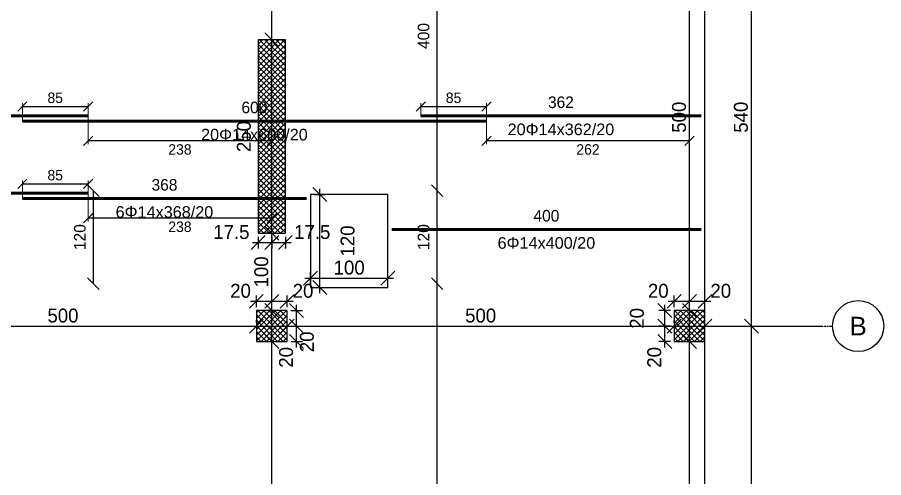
# Model space of a CAD drawing. Header units: centimetres. Extents: x -231 to 7431, y -4464 to 7215.
# Drawn here: x 1851 to 2971, y -3786 to -3191 of the extents above; entities that cross this region are included whole.
import ezdxf
from ezdxf.enums import TextEntityAlignment as Align

# ---------------------------------------------------------------- set-up
doc = ezdxf.new("R2010")
doc.units = ezdxf.units.CM
doc.linetypes.add('DASHDOT', pattern=[3.556, 2.54, -0.508, 0, -0.508])
for name, color, linetype in [('AXIS', 8, 'Continuous'), ('COLUMN', 3, 'Continuous'), ('FW_AXIS', 7, 'Continuous'), ('FW_COLUMN_HATCH', 8, 'Continuous'), ('FW_DIM', 7, 'Continuous'), ('FW_WALL_HATCH', 8, 'Continuous'), ('OPENING', 1, 'Continuous'), ('REB_TOP_MESH_X', 5, 'Continuous'), ('REB_TOP_MESH_X_AXDIM', 5, 'Continuous'), ('REB_TOP_MESH_X_LAP', 5, 'Continuous'), ('REB_TOP_MESH_X_RANGE', 5, 'Continuous'), ('REB_TOP_MESH_X_TEXT', 5, 'Continuous'), ('SLAB', 7, 'Continuous'), ('WALL', 4, 'Continuous')]:
    doc.layers.add(name, color=color, linetype=linetype)
doc.styles.add('REBAR_TXT', font='arial.ttf')
doc.dimstyles.new('FW_DIM', dxfattribs={"dimtxt": 18, "dimasz": 9, "dimexe": 7.5, "dimexo": 4.5, "dimgap": 4.5, "dimtad": 1, "dimdec": 0, "dimtxsty": 'Standard', "dimtsz": 9, "dimcen": 2.5, "dimdle": 7.5, "dimclrd": 256, "dimclre": 256, "dimclrt": 7, "dimazin": 3, "dimtfac": 1, "dimtmove": 2, "dimatfit": 3})
doc.dimstyles.new('REBAR LAP', dxfattribs={"dimtxt": 13.5, "dimasz": 2.5, "dimexe": 4.5, "dimexo": 0, "dimgap": 4.5, "dimtad": 1, "dimdec": 0, "dimtxsty": 'Standard', "dimtsz": 6, "dimcen": 2.5, "dimclrd": 6, "dimclre": 6, "dimclrt": 7, "dimazin": 3, "dimtfac": 1, "dimtmove": 2, "dimatfit": 3, "dimlwd": 25, "dimlwe": 18})
doc.dimstyles.new('REBAR M-200', dxfattribs={"dimtxt": 15, "dimasz": 15, "dimexe": 25, "dimexo": 12.5, "dimgap": 10, "dimtad": 1, "dimdec": 0, "dimtxsty": 'Standard', "dimblk": 'NONE', "dimcen": 50, "dimse1": 1, "dimse2": 1, "dimclrd": 6, "dimclre": 6, "dimclrt": 7, "dimazin": 3, "dimtfac": 1, "dimtmove": 2, "dimatfit": 3, "dimldrblk": 'NONE', "dimlwd": 53})
doc.dimstyles.new('REBAR RANGE', dxfattribs={"dimtxt": 15, "dimasz": 2.5, "dimexe": 0, "dimexo": 0, "dimgap": 10, "dimtad": 1, "dimdec": 0, "dimtxsty": 'Standard', "dimtsz": 7.5, "dimcen": 2.5, "dimse1": 1, "dimse2": 1, "dimclrd": 6, "dimclre": 6, "dimclrt": 7, "dimazin": 3, "dimtfac": 1, "dimtmove": 2, "dimatfit": 3, "dimlwd": 25})

# ---------------------------------------------------------------- blocks, each defined once
blk = doc.blocks.new('*D1130')
at = {"color": 6, "lineweight": 53}
blk.add_line((1342.5, -3318.25), (1942.5, -3318.25), dxfattribs=at)
at = {"layer": 'Defpoints'}
for p in [(1342.5, -3318.25), (1342.5, -3318.25), (1942.5, -3318.25)]:
    blk.add_point(p, dxfattribs=at)
at = {"layer": 'REB_TOP_MESH_X', "color": 7, "insert": (1642.5, -3300.75), "char_height": 15, "attachment_point": 5}
blk.add_mtext('600', dxfattribs=at)
blk = doc.blocks.new('_NONE')
blk = doc.blocks.new('*D1131')
at = {"color": 6, "lineweight": 53}
blk.add_line((1857.5, -3325), (2457.5, -3325), dxfattribs=at)
at = {"layer": 'Defpoints'}
for p in [(1857.5, -3325), (1857.5, -3325), (2457.5, -3325)]:
    blk.add_point(p, dxfattribs=at)
at = {"layer": 'REB_TOP_MESH_X', "color": 7, "insert": (2157.5, -3307.5), "char_height": 15, "attachment_point": 5}
blk.add_mtext('600', dxfattribs=at)
blk = doc.blocks.new('*D1132')
at = {"color": 6, "lineweight": 53}
blk.add_line((2372.5, -3318.25), (2735, -3318.25), dxfattribs=at)
at = {"layer": 'Defpoints'}
for p in [(2372.5, -3318.25), (2372.5, -3318.25), (2735, -3318.25)]:
    blk.add_point(p, dxfattribs=at)
at = {"layer": 'REB_TOP_MESH_X', "color": 7, "insert": (2553.75, -3300.75), "char_height": 15, "attachment_point": 5}
blk.add_mtext('362', dxfattribs=at)
blk = doc.blocks.new('_OBLIQUE')
at = {"color": 0, "linetype": 'BYBLOCK'}
blk.add_line((-0.5, -0.5), (0.5, 0.5), dxfattribs=at)
blk = doc.blocks.new('*D1139')
at = {"color": 6, "lineweight": 18}
for p, q in [((1857.5, -3325), (1857.5, -3301.75)), ((1942.5, -3318.25), (1942.5, -3301.75))]:
    blk.add_line(p, q, dxfattribs=at)
at = {"color": 6, "lineweight": 25}
blk.add_line((1857.5, -3306.25), (1942.5, -3306.25), dxfattribs=at)
at = {"layer": 'Defpoints'}
for p in [(1857.5, -3306.25), (1857.5, -3325), (1942.5, -3318.25)]:
    blk.add_point(p, dxfattribs=at)
at = {"layer": 'REB_TOP_MESH_X_LAP', "color": 6, "xscale": 12, "yscale": 12}
for p in [(1857.5, -3306.25), (1942.5, -3306.25)]:
    blk.add_blockref('_OBLIQUE', p, dxfattribs=at)
at = {"layer": 'REB_TOP_MESH_X_LAP', "color": 7, "insert": (1900, -3295), "char_height": 13.5, "attachment_point": 5}
blk.add_mtext('85', dxfattribs=at)
blk = doc.blocks.new('*D1140')
at = {"color": 6, "lineweight": 18}
for p, q in [((1942.5, -3318.25), (1942.5, -3355)), ((2180, -3318.25), (2180, -3355))]:
    blk.add_line(p, q, dxfattribs=at)
at = {"color": 6, "lineweight": 25}
blk.add_line((2180, -3350.5), (1942.5, -3350.5), dxfattribs=at)
at = {"layer": 'Defpoints'}
for p in [(1942.5, -3318.25), (2180, -3318.25), (2180, -3350.5)]:
    blk.add_point(p, dxfattribs=at)
at = {"layer": 'REB_TOP_MESH_X_AXDIM', "color": 6, "xscale": 12, "yscale": 12}
for p in [(1942.5, -3350.5), (2180, -3350.5)]:
    blk.add_blockref('_OBLIQUE', p, dxfattribs=at)
at = {"layer": 'REB_TOP_MESH_X_AXDIM', "color": 7, "insert": (2061.25, -3361.75), "char_height": 13.5, "attachment_point": 5}
blk.add_mtext('238', dxfattribs=at)
blk = doc.blocks.new('*D1141')
at = {"color": 6, "lineweight": 18}
for p, q in [((2372.5, -3318.25), (2372.5, -3301.75)), ((2457.5, -3325), (2457.5, -3301.75))]:
    blk.add_line(p, q, dxfattribs=at)
at = {"color": 6, "lineweight": 25}
blk.add_line((2372.5, -3306.25), (2457.5, -3306.25), dxfattribs=at)
at = {"layer": 'Defpoints'}
for p in [(2372.5, -3306.25), (2372.5, -3318.25), (2457.5, -3325)]:
    blk.add_point(p, dxfattribs=at)
at = {"layer": 'REB_TOP_MESH_X_LAP', "color": 6, "xscale": 12, "yscale": 12}
for p in [(2372.5, -3306.25), (2457.5, -3306.25)]:
    blk.add_blockref('_OBLIQUE', p, dxfattribs=at)
at = {"layer": 'REB_TOP_MESH_X_LAP', "color": 7, "insert": (2415, -3295), "char_height": 13.5, "attachment_point": 5}
blk.add_mtext('85', dxfattribs=at)
blk = doc.blocks.new('*D1142')
at = {"color": 6, "lineweight": 18}
for p, q in [((2457.5, -3325), (2457.5, -3355)), ((2720, -3325), (2720, -3355))]:
    blk.add_line(p, q, dxfattribs=at)
at = {"color": 6, "lineweight": 25}
blk.add_line((2720, -3350.5), (2457.5, -3350.5), dxfattribs=at)
at = {"layer": 'Defpoints'}
for p in [(2457.5, -3325), (2720, -3325), (2720, -3350.5)]:
    blk.add_point(p, dxfattribs=at)
at = {"layer": 'REB_TOP_MESH_X_AXDIM', "color": 6, "xscale": 12, "yscale": 12}
for p in [(2457.5, -3350.5), (2720, -3350.5)]:
    blk.add_blockref('_OBLIQUE', p, dxfattribs=at)
at = {"layer": 'REB_TOP_MESH_X_AXDIM', "color": 7, "insert": (2588.75, -3361.75), "char_height": 13.5, "attachment_point": 5}
blk.add_mtext('262', dxfattribs=at)
blk = doc.blocks.new('*D1146')
at = {"color": 6, "lineweight": 53}
blk.add_line((1342.5, -3418.25), (1942.5, -3418.25), dxfattribs=at)
at = {"layer": 'Defpoints'}
for p in [(1342.5, -3418.25), (1342.5, -3418.25), (1942.5, -3418.25)]:
    blk.add_point(p, dxfattribs=at)
at = {"layer": 'REB_TOP_MESH_X', "color": 7, "insert": (1642.5, -3400.75), "char_height": 15, "attachment_point": 5}
blk.add_mtext('600', dxfattribs=at)
blk = doc.blocks.new('*D1147')
at = {"color": 6, "lineweight": 53}
blk.add_line((1857.5, -3425), (2225, -3425), dxfattribs=at)
at = {"layer": 'Defpoints'}
for p in [(1857.5, -3425), (1857.5, -3425), (2225, -3425)]:
    blk.add_point(p, dxfattribs=at)
at = {"layer": 'REB_TOP_MESH_X', "color": 7, "insert": (2041.25, -3407.5), "char_height": 15, "attachment_point": 5}
blk.add_mtext('368', dxfattribs=at)
blk = doc.blocks.new('*D1154')
at = {"color": 6, "lineweight": 18}
for p, q in [((1857.5, -3425), (1857.5, -3401.75)), ((1942.5, -3418.25), (1942.5, -3401.75))]:
    blk.add_line(p, q, dxfattribs=at)
at = {"color": 6, "lineweight": 25}
blk.add_line((1857.5, -3406.25), (1942.5, -3406.25), dxfattribs=at)
at = {"layer": 'Defpoints'}
for p in [(1857.5, -3406.25), (1857.5, -3425), (1942.5, -3418.25)]:
    blk.add_point(p, dxfattribs=at)
at = {"layer": 'REB_TOP_MESH_X_LAP', "color": 6, "xscale": 12, "yscale": 12}
for p in [(1857.5, -3406.25), (1942.5, -3406.25)]:
    blk.add_blockref('_OBLIQUE', p, dxfattribs=at)
at = {"layer": 'REB_TOP_MESH_X_LAP', "color": 7, "insert": (1900, -3395), "char_height": 13.5, "attachment_point": 5}
blk.add_mtext('85', dxfattribs=at)
blk = doc.blocks.new('*D1155')
at = {"color": 6, "lineweight": 18}
for p, q in [((1942.5, -3418.25), (1942.5, -3455)), ((2180, -3418.25), (2180, -3455))]:
    blk.add_line(p, q, dxfattribs=at)
at = {"color": 6, "lineweight": 25}
blk.add_line((2180, -3450.5), (1942.5, -3450.5), dxfattribs=at)
at = {"layer": 'Defpoints'}
for p in [(1942.5, -3418.25), (2180, -3418.25), (2180, -3450.5)]:
    blk.add_point(p, dxfattribs=at)
at = {"layer": 'REB_TOP_MESH_X_AXDIM', "color": 6, "xscale": 12, "yscale": 12}
for p in [(1942.5, -3450.5), (2180, -3450.5)]:
    blk.add_blockref('_OBLIQUE', p, dxfattribs=at)
at = {"layer": 'REB_TOP_MESH_X_AXDIM', "color": 7, "insert": (2061.25, -3461.75), "char_height": 13.5, "attachment_point": 5}
blk.add_mtext('238', dxfattribs=at)
blk = doc.blocks.new('*D1164')
at = {"color": 6, "lineweight": 25}
blk.add_line((2393.75, -4150), (2393.75, -3535), dxfattribs=at)
at = {"layer": 'Defpoints'}
for p in [(2393.75, -3535), (2393.75, -4150), (2393.75, -4150)]:
    blk.add_point(p, dxfattribs=at)
at = {"layer": 'REB_TOP_MESH_X_RANGE', "color": 6, "xscale": 15, "yscale": 15, "rotation": 90}
for p in [(2393.75, -3535), (2393.75, -4150)]:
    blk.add_blockref('_OBLIQUE', p, dxfattribs=at)
at = {"layer": 'REB_TOP_MESH_X_RANGE', "color": 7, "insert": (2376.25, -3842.5), "char_height": 15, "attachment_point": 5, "rotation": 90}
blk.add_mtext('615', dxfattribs=at)
blk = doc.blocks.new('*D1165')
at = {"color": 6, "lineweight": 25}
blk.add_line((2393.75, -4150), (2393.75, -3535), dxfattribs=at)
at = {"layer": 'Defpoints'}
for p in [(2393.75, -3535), (2393.75, -4150), (2393.75, -4150)]:
    blk.add_point(p, dxfattribs=at)
at = {"layer": 'REB_TOP_MESH_X_RANGE', "color": 6, "xscale": 15, "yscale": 15, "rotation": 90}
for p in [(2393.75, -3535), (2393.75, -4150)]:
    blk.add_blockref('_OBLIQUE', p, dxfattribs=at)
at = {"layer": 'REB_TOP_MESH_X_RANGE', "color": 7, "insert": (2376.25, -3842.5), "char_height": 15, "attachment_point": 5, "rotation": 90}
blk.add_mtext('615', dxfattribs=at)
blk = doc.blocks.new('*D1170')
at = {"color": 6, "lineweight": 25}
blk.add_line((2393.75, -3415), (2393.75, -3015), dxfattribs=at)
at = {"layer": 'Defpoints'}
for p in [(2393.75, -3015), (2393.75, -3415), (2393.75, -3415)]:
    blk.add_point(p, dxfattribs=at)
at = {"layer": 'REB_TOP_MESH_X_RANGE', "color": 6, "xscale": 15, "yscale": 15, "rotation": 90}
for p in [(2393.75, -3015), (2393.75, -3415)]:
    blk.add_blockref('_OBLIQUE', p, dxfattribs=at)
at = {"layer": 'REB_TOP_MESH_X_RANGE', "color": 7, "insert": (2376.25, -3215), "char_height": 15, "attachment_point": 5, "rotation": 90}
blk.add_mtext('400', dxfattribs=at)
blk = doc.blocks.new('*D1171')
at = {"color": 6, "lineweight": 25}
blk.add_line((2393.75, -3415), (2393.75, -3015), dxfattribs=at)
at = {"layer": 'Defpoints'}
for p in [(2393.75, -3015), (2393.75, -3415), (2393.75, -3415)]:
    blk.add_point(p, dxfattribs=at)
at = {"layer": 'REB_TOP_MESH_X_RANGE', "color": 6, "xscale": 15, "yscale": 15, "rotation": 90}
for p in [(2393.75, -3015), (2393.75, -3415)]:
    blk.add_blockref('_OBLIQUE', p, dxfattribs=at)
at = {"layer": 'REB_TOP_MESH_X_RANGE', "color": 7, "insert": (2376.25, -3215), "char_height": 15, "attachment_point": 5, "rotation": 90}
blk.add_mtext('400', dxfattribs=at)
blk = doc.blocks.new('*D1172')
at = {"color": 6, "lineweight": 25}
blk.add_line((1949.375, -3535), (1949.375, -3415), dxfattribs=at)
at = {"layer": 'Defpoints'}
for p in [(1949.375, -3415), (1949.375, -3535), (1949.375, -3535)]:
    blk.add_point(p, dxfattribs=at)
at = {"layer": 'REB_TOP_MESH_X_RANGE', "color": 6, "xscale": 15, "yscale": 15, "rotation": 90}
for p in [(1949.375, -3415), (1949.375, -3535)]:
    blk.add_blockref('_OBLIQUE', p, dxfattribs=at)
at = {"layer": 'REB_TOP_MESH_X_RANGE', "color": 7, "insert": (1931.875, -3475), "char_height": 15, "attachment_point": 5, "rotation": 90}
blk.add_mtext('120', dxfattribs=at)
blk = doc.blocks.new('*D1173')
at = {"color": 6, "lineweight": 25}
blk.add_line((2393.75, -3535), (2393.75, -3415), dxfattribs=at)
at = {"layer": 'Defpoints'}
for p in [(2393.75, -3415), (2393.75, -3535), (2393.75, -3535)]:
    blk.add_point(p, dxfattribs=at)
at = {"layer": 'REB_TOP_MESH_X_RANGE', "color": 6, "xscale": 15, "yscale": 15, "rotation": 90}
for p in [(2393.75, -3415), (2393.75, -3535)]:
    blk.add_blockref('_OBLIQUE', p, dxfattribs=at)
at = {"layer": 'REB_TOP_MESH_X_RANGE', "color": 7, "insert": (2376.25, -3475), "char_height": 15, "attachment_point": 5, "rotation": 90}
blk.add_mtext('120', dxfattribs=at)
blk = doc.blocks.new('*D1174')
at = {"color": 6, "lineweight": 53}
blk.add_line((2335, -3465), (2735, -3465), dxfattribs=at)
at = {"layer": 'Defpoints'}
for p in [(2335, -3465), (2335, -3465), (2735, -3465)]:
    blk.add_point(p, dxfattribs=at)
at = {"layer": 'REB_TOP_MESH_X', "color": 7, "insert": (2535, -3447.5), "char_height": 15, "attachment_point": 5}
blk.add_mtext('400', dxfattribs=at)
blk = doc.blocks.new('*D1175')
for p, q in [((2155, -3482), (2187.5, -3482)), ((2162.5, -3474.5), (2162.5, -3489.5)), ((2180, -3474.5), (2180, -3489.5))]:
    blk.add_line(p, q)
at = {"layer": 'Defpoints'}
for p in [(2162.5, -3470), (2180, -3470), (2162.5, -3482)]:
    blk.add_point(p, dxfattribs=at)
at = {"layer": 'FW_DIM', "xscale": 18, "yscale": 18}
for p in [(2162.5, -3482), (2180, -3482)]:
    blk.add_blockref('_OBLIQUE', p, dxfattribs=at)
at = {"layer": 'FW_DIM', "color": 7, "insert": (2127.7, -3468.5), "char_height": 18, "attachment_point": 5}
blk.add_mtext('17.5', dxfattribs=at)
blk = doc.blocks.new('*D1176')
for p, q in [((2172.5, -3482), (2205, -3482)), ((2180, -3474.5), (2180, -3489.5)), ((2197.5, -3474.5), (2197.5, -3489.5))]:
    blk.add_line(p, q)
at = {"layer": 'Defpoints'}
for p in [(2180, -3470), (2197.5, -3470), (2180, -3482)]:
    blk.add_point(p, dxfattribs=at)
at = {"layer": 'FW_DIM', "xscale": 18, "yscale": 18}
for p in [(2180, -3482), (2197.5, -3482)]:
    blk.add_blockref('_OBLIQUE', p, dxfattribs=at)
at = {"layer": 'FW_DIM', "color": 7, "insert": (2232.3, -3468.5), "char_height": 18, "attachment_point": 5}
blk.add_mtext('17.5', dxfattribs=at)
blk = doc.blocks.new('*D1265')
for p, q in [((2152.5, -3558), (2187.5, -3558)), ((2160, -3565.5), (2160, -3550.5)), ((2180, -3565.5), (2180, -3550.5))]:
    blk.add_line(p, q)
at = {"layer": 'Defpoints'}
for p in [(2160, -3558), (2160, -3570), (2180, -3570)]:
    blk.add_point(p, dxfattribs=at)
at = {"layer": 'FW_DIM', "xscale": 18, "yscale": 18}
for p in [(2160, -3558), (2180, -3558)]:
    blk.add_blockref('_OBLIQUE', p, dxfattribs=at)
at = {"layer": 'FW_DIM', "color": 7, "insert": (2139.6, -3544.5), "char_height": 18, "attachment_point": 5}
blk.add_mtext('20', dxfattribs=at)
blk = doc.blocks.new('*D1266')
for p, q in [((2172.5, -3558), (2207.5, -3558)), ((2180, -3565.5), (2180, -3550.5)), ((2200, -3565.5), (2200, -3550.5))]:
    blk.add_line(p, q)
at = {"layer": 'Defpoints'}
for p in [(2180, -3558), (2180, -3570), (2200, -3570)]:
    blk.add_point(p, dxfattribs=at)
at = {"layer": 'FW_DIM', "xscale": 18, "yscale": 18}
for p in [(2180, -3558), (2200, -3558)]:
    blk.add_blockref('_OBLIQUE', p, dxfattribs=at)
at = {"layer": 'FW_DIM', "color": 7, "insert": (2220.4, -3544.5), "char_height": 18, "attachment_point": 5}
blk.add_mtext('20', dxfattribs=at)
blk = doc.blocks.new('*D1267')
for p, q in [((2212, -3617.5), (2212, -3582.5)), ((2204.5, -3590), (2219.5, -3590)), ((2204.5, -3610), (2219.5, -3610))]:
    blk.add_line(p, q)
at = {"layer": 'Defpoints'}
for p in [(2200, -3590), (2200, -3610), (2212, -3610)]:
    blk.add_point(p, dxfattribs=at)
at = {"layer": 'FW_DIM', "xscale": 18, "yscale": 18, "rotation": 90}
for p in [(2212, -3590), (2212, -3610)]:
    blk.add_blockref('_OBLIQUE', p, dxfattribs=at)
at = {"layer": 'FW_DIM', "color": 7, "insert": (2198.5, -3630.4), "char_height": 18, "attachment_point": 5, "rotation": 90}
blk.add_mtext('20', dxfattribs=at)
blk = doc.blocks.new('*D1268')
for p, q in [((2204.5, -3570), (2219.5, -3570)), ((2212, -3597.5), (2212, -3562.5)), ((2204.5, -3590), (2219.5, -3590))]:
    blk.add_line(p, q)
at = {"layer": 'Defpoints'}
for p in [(2200, -3570), (2200, -3590), (2212, -3590)]:
    blk.add_point(p, dxfattribs=at)
at = {"layer": 'FW_DIM', "xscale": 18, "yscale": 18, "rotation": 90}
for p in [(2212, -3570), (2212, -3590)]:
    blk.add_blockref('_OBLIQUE', p, dxfattribs=at)
at = {"layer": 'FW_DIM', "color": 7, "insert": (2225.5, -3610.4), "char_height": 18, "attachment_point": 5, "rotation": 90}
blk.add_mtext('20', dxfattribs=at)
blk = doc.blocks.new('*D1289')
for p, q in [((2692.5, -3558), (2727.5, -3558)), ((2700, -3565.5), (2700, -3550.5)), ((2720, -3565.5), (2720, -3550.5))]:
    blk.add_line(p, q)
at = {"layer": 'Defpoints'}
for p in [(2700, -3558), (2700, -3570), (2720, -3570)]:
    blk.add_point(p, dxfattribs=at)
at = {"layer": 'FW_DIM', "xscale": 18, "yscale": 18}
for p in [(2700, -3558), (2720, -3558)]:
    blk.add_blockref('_OBLIQUE', p, dxfattribs=at)
at = {"layer": 'FW_DIM', "color": 7, "insert": (2679.6, -3544.5), "char_height": 18, "attachment_point": 5}
blk.add_mtext('20', dxfattribs=at)
blk = doc.blocks.new('*D1290')
for p, q in [((2712.5, -3558), (2747.5, -3558)), ((2720, -3565.5), (2720, -3550.5)), ((2740, -3565.5), (2740, -3550.5))]:
    blk.add_line(p, q)
at = {"layer": 'Defpoints'}
for p in [(2720, -3558), (2720, -3570), (2740, -3570)]:
    blk.add_point(p, dxfattribs=at)
at = {"layer": 'FW_DIM', "xscale": 18, "yscale": 18}
for p in [(2720, -3558), (2740, -3558)]:
    blk.add_blockref('_OBLIQUE', p, dxfattribs=at)
at = {"layer": 'FW_DIM', "color": 7, "insert": (2760.4, -3544.5), "char_height": 18, "attachment_point": 5}
blk.add_mtext('20', dxfattribs=at)
blk = doc.blocks.new('*D1291')
for p, q in [((2688, -3617.5), (2688, -3582.5)), ((2695.5, -3590), (2680.5, -3590)), ((2695.5, -3610), (2680.5, -3610))]:
    blk.add_line(p, q)
at = {"layer": 'Defpoints'}
for p in [(2700, -3590), (2688, -3610), (2700, -3610)]:
    blk.add_point(p, dxfattribs=at)
at = {"layer": 'FW_DIM', "xscale": 18, "yscale": 18, "rotation": 90}
for p in [(2688, -3590), (2688, -3610)]:
    blk.add_blockref('_OBLIQUE', p, dxfattribs=at)
at = {"layer": 'FW_DIM', "color": 7, "insert": (2674.5, -3630.4), "char_height": 18, "attachment_point": 5, "rotation": 90}
blk.add_mtext('20', dxfattribs=at)
blk = doc.blocks.new('*D1292')
for p, q in [((2695.5, -3570), (2680.5, -3570)), ((2688, -3597.5), (2688, -3562.5)), ((2695.5, -3590), (2680.5, -3590))]:
    blk.add_line(p, q)
at = {"layer": 'Defpoints'}
for p in [(2700, -3570), (2688, -3590), (2700, -3590)]:
    blk.add_point(p, dxfattribs=at)
at = {"layer": 'FW_DIM', "xscale": 18, "yscale": 18, "rotation": 90}
for p in [(2688, -3570), (2688, -3590)]:
    blk.add_blockref('_OBLIQUE', p, dxfattribs=at)
at = {"layer": 'FW_DIM', "color": 7, "insert": (2652, -3580), "char_height": 18, "attachment_point": 5, "rotation": 90}
blk.add_mtext('20', dxfattribs=at)
blk = doc.blocks.new('*D1309')
for p, q in [((2230, -3535.5), (2230, -3520.5)), ((2330, -3535.5), (2330, -3520.5)), ((2222.5, -3528), (2337.5, -3528))]:
    blk.add_line(p, q)
at = {"layer": 'Defpoints'}
for p in [(2230, -3528), (2230, -3540), (2330, -3540)]:
    blk.add_point(p, dxfattribs=at)
at = {"layer": 'FW_DIM', "xscale": 18, "yscale": 18}
for p in [(2230, -3528), (2330, -3528)]:
    blk.add_blockref('_OBLIQUE', p, dxfattribs=at)
at = {"layer": 'FW_DIM', "color": 7, "insert": (2280, -3514.5), "char_height": 18, "attachment_point": 5}
blk.add_mtext('100', dxfattribs=at)
blk = doc.blocks.new('*D1310')
for p, q in [((2242, -3547.5), (2242, -3412.5)), ((2234.5, -3420), (2249.5, -3420)), ((2234.5, -3540), (2249.5, -3540))]:
    blk.add_line(p, q)
at = {"layer": 'Defpoints'}
for p in [(2230, -3420), (2230, -3540), (2242, -3540)]:
    blk.add_point(p, dxfattribs=at)
at = {"layer": 'FW_DIM', "xscale": 18, "yscale": 18, "rotation": 90}
for p in [(2242, -3420), (2242, -3540)]:
    blk.add_blockref('_OBLIQUE', p, dxfattribs=at)
at = {"layer": 'FW_DIM', "color": 7, "insert": (2278, -3480), "char_height": 18, "attachment_point": 5, "rotation": 90}
blk.add_mtext('120', dxfattribs=at)
blk = doc.blocks.new('*D1327')
for p, q in [((1660, -3585.5), (1660, -3582.5)), ((2160, -3585.5), (2160, -3582.5)), ((1652.5, -3590), (2167.5, -3590))]:
    blk.add_line(p, q)
at = {"layer": 'Defpoints'}
for p in [(1660, -3590), (1660, -3590), (2160, -3590)]:
    blk.add_point(p, dxfattribs=at)
at = {"layer": 'FW_DIM', "xscale": 18, "yscale": 18}
for p in [(1660, -3590), (2160, -3590)]:
    blk.add_blockref('_OBLIQUE', p, dxfattribs=at)
at = {"layer": 'FW_DIM', "color": 7, "insert": (1910, -3576.5), "char_height": 18, "attachment_point": 5}
blk.add_mtext('500', dxfattribs=at)
blk = doc.blocks.new('*D1328')
for p, q in [((2160, -3585.5), (2160, -3582.5)), ((2200, -3585.5), (2200, -3582.5)), ((2152.5, -3590), (2207.5, -3590))]:
    blk.add_line(p, q)
at = {"layer": 'Defpoints'}
for p in [(2160, -3590), (2160, -3590), (2200, -3590)]:
    blk.add_point(p, dxfattribs=at)
at = {"layer": 'FW_DIM', "xscale": 18, "yscale": 18}
for p in [(2160, -3590), (2200, -3590)]:
    blk.add_blockref('_OBLIQUE', p, dxfattribs=at)
blk = doc.blocks.new('*D1329')
for p, q in [((2200, -3585.5), (2200, -3582.5)), ((2700, -3585.5), (2700, -3582.5)), ((2192.5, -3590), (2707.5, -3590))]:
    blk.add_line(p, q)
at = {"layer": 'Defpoints'}
for p in [(2200, -3590), (2200, -3590), (2700, -3590)]:
    blk.add_point(p, dxfattribs=at)
at = {"layer": 'FW_DIM', "xscale": 18, "yscale": 18}
for p in [(2200, -3590), (2700, -3590)]:
    blk.add_blockref('_OBLIQUE', p, dxfattribs=at)
at = {"layer": 'FW_DIM', "color": 7, "insert": (2450, -3576.5), "char_height": 18, "attachment_point": 5}
blk.add_mtext('500', dxfattribs=at)
blk = doc.blocks.new('*D1330')
for p, q in [((2700, -3585.5), (2700, -3582.5)), ((2740, -3585.5), (2740, -3582.5)), ((2692.5, -3590), (2747.5, -3590))]:
    blk.add_line(p, q)
at = {"layer": 'Defpoints'}
for p in [(2700, -3590), (2700, -3590), (2740, -3590)]:
    blk.add_point(p, dxfattribs=at)
at = {"layer": 'FW_DIM', "xscale": 18, "yscale": 18}
for p in [(2700, -3590), (2740, -3590)]:
    blk.add_blockref('_OBLIQUE', p, dxfattribs=at)
blk = doc.blocks.new('*D1410')
for p, q in [((2180, -4117.5), (2180, -3602.5)), ((2175.5, -3610), (2172.5, -3610)), ((2175.5, -4110), (2172.5, -4110))]:
    blk.add_line(p, q)
at = {"layer": 'Defpoints'}
for p in [(2180, -3610), (2180, -4110), (2180, -4110)]:
    blk.add_point(p, dxfattribs=at)
at = {"layer": 'FW_DIM', "xscale": 18, "yscale": 18, "rotation": 90}
for p in [(2180, -3610), (2180, -4110)]:
    blk.add_blockref('_OBLIQUE', p, dxfattribs=at)
at = {"layer": 'FW_DIM', "color": 7, "insert": (2166.5, -3860), "char_height": 18, "attachment_point": 5, "rotation": 90}
blk.add_mtext('500', dxfattribs=at)
blk = doc.blocks.new('*D1411')
for p, q in [((2175.5, -3570), (2172.5, -3570)), ((2180, -3617.5), (2180, -3562.5)), ((2175.5, -3610), (2172.5, -3610))]:
    blk.add_line(p, q)
at = {"layer": 'Defpoints'}
for p in [(2180, -3570), (2180, -3610), (2180, -3610)]:
    blk.add_point(p, dxfattribs=at)
at = {"layer": 'FW_DIM', "xscale": 18, "yscale": 18, "rotation": 90}
for p in [(2180, -3570), (2180, -3610)]:
    blk.add_blockref('_OBLIQUE', p, dxfattribs=at)
blk = doc.blocks.new('*D1412')
for p, q in [((2175.5, -3470), (2172.5, -3470)), ((2180, -3577.5), (2180, -3462.5)), ((2175.5, -3570), (2172.5, -3570))]:
    blk.add_line(p, q)
at = {"layer": 'Defpoints'}
for p in [(2180, -3470), (2180, -3570), (2180, -3570)]:
    blk.add_point(p, dxfattribs=at)
at = {"layer": 'FW_DIM', "xscale": 18, "yscale": 18, "rotation": 90}
for p in [(2180, -3470), (2180, -3570)]:
    blk.add_blockref('_OBLIQUE', p, dxfattribs=at)
at = {"layer": 'FW_DIM', "color": 7, "insert": (2166.5, -3520), "char_height": 18, "attachment_point": 5, "rotation": 90}
blk.add_mtext('100', dxfattribs=at)
blk = doc.blocks.new('*D1413')
for p, q in [((2180, -3477.5), (2180, -3212.5)), ((2175.5, -3220), (2172.5, -3220)), ((2175.5, -3470), (2172.5, -3470))]:
    blk.add_line(p, q)
at = {"layer": 'Defpoints'}
for p in [(2180, -3220), (2180, -3470), (2180, -3470)]:
    blk.add_point(p, dxfattribs=at)
at = {"layer": 'FW_DIM', "xscale": 18, "yscale": 18, "rotation": 90}
for p in [(2180, -3220), (2180, -3470)]:
    blk.add_blockref('_OBLIQUE', p, dxfattribs=at)
at = {"layer": 'FW_DIM', "color": 7, "insert": (2144, -3345), "char_height": 18, "attachment_point": 5, "rotation": 90}
blk.add_mtext('250', dxfattribs=at)
blk = doc.blocks.new('*D1414')
for p, q in [((2180, -3227.5), (2180, -3065)), ((2175.5, -3072.5), (2172.5, -3072.5)), ((2175.5, -3220), (2172.5, -3220))]:
    blk.add_line(p, q)
at = {"layer": 'Defpoints'}
for p in [(2180, -3072.5), (2180, -3220), (2180, -3220)]:
    blk.add_point(p, dxfattribs=at)
at = {"layer": 'FW_DIM', "xscale": 18, "yscale": 18, "rotation": 90}
for p in [(2180, -3072.5), (2180, -3220)]:
    blk.add_blockref('_OBLIQUE', p, dxfattribs=at)
at = {"layer": 'FW_DIM', "color": 7, "insert": (2166.5, -3146.25), "char_height": 18, "attachment_point": 5, "rotation": 90}
blk.add_mtext('148', dxfattribs=at)
blk = doc.blocks.new('*D1423')
for p, q in [((2720, -4117.5), (2720, -3602.5)), ((2715.5, -3610), (2712.5, -3610)), ((2715.5, -4110), (2712.5, -4110))]:
    blk.add_line(p, q)
at = {"layer": 'Defpoints'}
for p in [(2720, -3610), (2720, -4110), (2720, -4110)]:
    blk.add_point(p, dxfattribs=at)
at = {"layer": 'FW_DIM', "xscale": 18, "yscale": 18, "rotation": 90}
for p in [(2720, -3610), (2720, -4110)]:
    blk.add_blockref('_OBLIQUE', p, dxfattribs=at)
at = {"layer": 'FW_DIM', "color": 7, "insert": (2706.5, -3860), "char_height": 18, "attachment_point": 5, "rotation": 90}
blk.add_mtext('500', dxfattribs=at)
blk = doc.blocks.new('*D1424')
for p, q in [((2715.5, -3570), (2712.5, -3570)), ((2720, -3617.5), (2720, -3562.5)), ((2715.5, -3610), (2712.5, -3610))]:
    blk.add_line(p, q)
at = {"layer": 'Defpoints'}
for p in [(2720, -3570), (2720, -3610), (2720, -3610)]:
    blk.add_point(p, dxfattribs=at)
at = {"layer": 'FW_DIM', "xscale": 18, "yscale": 18, "rotation": 90}
for p in [(2720, -3570), (2720, -3610)]:
    blk.add_blockref('_OBLIQUE', p, dxfattribs=at)
blk = doc.blocks.new('*D1425')
for p, q in [((2720, -3577.5), (2720, -3062.5)), ((2715.5, -3070), (2712.5, -3070)), ((2715.5, -3570), (2712.5, -3570))]:
    blk.add_line(p, q)
at = {"layer": 'Defpoints'}
for p in [(2720, -3070), (2720, -3570), (2720, -3570)]:
    blk.add_point(p, dxfattribs=at)
at = {"layer": 'FW_DIM', "xscale": 18, "yscale": 18, "rotation": 90}
for p in [(2720, -3070), (2720, -3570)]:
    blk.add_blockref('_OBLIQUE', p, dxfattribs=at)
at = {"layer": 'FW_DIM', "color": 7, "insert": (2706.5, -3320), "char_height": 18, "attachment_point": 5, "rotation": 90}
blk.add_mtext('500', dxfattribs=at)
blk = doc.blocks.new('*D1456')
for p, q in [((2800, -4137.5), (2800, -3582.5)), ((2744.5, -3590), (2807.5, -3590)), ((2744.5, -4130), (2807.5, -4130))]:
    blk.add_line(p, q)
at = {"layer": 'Defpoints'}
for p in [(2740, -3590), (2740, -4130), (2800, -4130)]:
    blk.add_point(p, dxfattribs=at)
at = {"layer": 'FW_DIM', "xscale": 18, "yscale": 18, "rotation": 90}
for p in [(2800, -3590), (2800, -4130)]:
    blk.add_blockref('_OBLIQUE', p, dxfattribs=at)
at = {"layer": 'FW_DIM', "color": 7, "insert": (2786.5, -3860), "char_height": 18, "attachment_point": 5, "rotation": 90}
blk.add_mtext('540', dxfattribs=at)
blk = doc.blocks.new('*D1457')
for p, q in [((2800, -3597.5), (2800, -3042.5)), ((2744.5, -3050), (2807.5, -3050)), ((2744.5, -3590), (2807.5, -3590))]:
    blk.add_line(p, q)
at = {"layer": 'Defpoints'}
for p in [(2740, -3050), (2740, -3590), (2800, -3590)]:
    blk.add_point(p, dxfattribs=at)
at = {"layer": 'FW_DIM', "xscale": 18, "yscale": 18, "rotation": 90}
for p in [(2800, -3050), (2800, -3590)]:
    blk.add_blockref('_OBLIQUE', p, dxfattribs=at)
at = {"layer": 'FW_DIM', "color": 7, "insert": (2786.5, -3320), "char_height": 18, "attachment_point": 5, "rotation": 90}
blk.add_mtext('540', dxfattribs=at)

msp = doc.modelspace()

# ---------------------------------------------------------------- hatches: boundary and pattern name
at = {"layer": 'FW_COLUMN_HATCH'}
h = msp.add_hatch(dxfattribs=at)
h.set_pattern_fill('ANSI37', scale=1.6)
h.paths.add_polyline_path([(2160, -3610), (2160, -3570), (2200, -3570), (2200, -3610), (2160, -3610)])
h = msp.add_hatch(dxfattribs=at)
h.set_pattern_fill('ANSI37', scale=1.6)
h.paths.add_polyline_path([(2700, -3610), (2700, -3570), (2740, -3570), (2740, -3610), (2700, -3610)])
at = {"layer": 'FW_WALL_HATCH'}
h = msp.add_hatch(dxfattribs=at)
h.set_pattern_fill('ANSI37', scale=1.6)
h.paths.add_polyline_path([(2197.5, -3470), (2162.5, -3470), (2162.5, -3220), (2197.5, -3220), (2197.5, -3470)])

# ---------------------------------------------------------------- linework, layer by layer
at = {"layer": 'AXIS'}
for p, q in [((2180, -4300), (2180, -1260)), ((2720, -4300), (2720, -1260)), ((-150, -3590), (2890, -3590))]:
    msp.add_line(p, q, dxfattribs=at)
at = {"layer": 'COLUMN'}
for points in [[(2160, -3610), (2200, -3610), (2200, -3570), (2160, -3570)], [(2700, -3610), (2740, -3610), (2740, -3570), (2700, -3570)]]:
    msp.add_lwpolyline(points, close=True, dxfattribs=at)
at = {"layer": 'FW_AXIS', "linetype": 'DASHDOT'}
msp.add_line((2890, -3590), (2905, -3590), dxfattribs=at)
at = {"layer": 'FW_AXIS'}
msp.add_circle((2938, -3590), 33, dxfattribs=at)
at = {"layer": 'OPENING'}
msp.add_lwpolyline([(2230, -3540), (2330, -3540), (2330, -3420), (2230, -3420)], close=True, dxfattribs=at)
at = {"layer": 'SLAB'}
msp.add_lwpolyline([(0, -4150), (2740, -4150), (2740, -1410), (0, -1410)], close=True, dxfattribs=at)
at = {"layer": 'WALL'}
msp.add_lwpolyline([(2162.5, -3470), (2197.5, -3470), (2197.5, -3220), (2162.5, -3220)], close=True, dxfattribs=at)

# ---------------------------------------------------------------- texts
at = {"layer": 'FW_AXIS', "color": 7, "style": 'REBAR_TXT'}
msp.add_text('B', height=24, dxfattribs=at).set_placement((2938, -3590), align=Align.MIDDLE_CENTER)
at = {"layer": 'REB_TOP_MESH_X_TEXT', "color": 7, "style": 'REBAR_TXT'}
for s, p in [('20Φ14x600/20', (2157.5, -3335)), ('20Φ14x362/20', (2553.8, -3328.2)), ('6Φ14x368/20', (2041.2, -3435)), ('6Φ14x400/20', (2535, -3475))]:
    msp.add_text(s, height=15, dxfattribs=at).set_placement(p, align=Align.TOP_CENTER)

# ---------------------------------------------------------------- dimensions: what is measured, and where the dimension line sits
at = {"layer": 'FW_DIM'}
for base, p1, p2, picture, middle in [((2800, -3590), (2740, -3590), (2740, -3050), '*D1457', (2786.5, -3320)), ((2800, -4130), (2740, -4130), (2740, -3590), '*D1456', (2786.5, -3860))]:
    dim = msp.add_linear_dim(base=base, p1=p1, p2=p2, angle=90, dimstyle='FW_DIM', dxfattribs=at)
    dim.commit()
    dim.dimension.update_dxf_attribs({"geometry": picture, "text_midpoint": middle})
for base, p1, p2, text, picture, middle in [((2180, -3220), (2180, -3220), (2180, -3072.5), '148', '*D1414', (2166.5, -3146.2)), ((2720, -3570), (2720, -3570), (2720, -3070), '500', '*D1425', (2706.5, -3320)), ((2180, -3470), (2180, -3470), (2180, -3220), '250', '*D1413', (2144, -3345)), ((2242, -3540), (2230, -3540), (2230, -3420), '120', '*D1310', (2278, -3480)), ((2180, -3570), (2180, -3570), (2180, -3470), '100', '*D1412', (2166.5, -3520)), ((2180, -3610), (2180, -3610), (2180, -3570), ' ', '*D1411', (2180, -3590)), ((2212, -3590), (2200, -3590), (2200, -3570), '20', '*D1268', (2225.5, -3610.4)), ((2688, -3590), (2700, -3590), (2700, -3570), '20', '*D1292', (2652, -3580)), ((2720, -3610), (2720, -3610), (2720, -3570), ' ', '*D1424', (2720, -3590)), ((2212, -3610), (2200, -3610), (2200, -3590), '20', '*D1267', (2198.5, -3630.4)), ((2688, -3610), (2700, -3610), (2700, -3590), '20', '*D1291', (2674.5, -3630.4)), ((2180, -4110), (2180, -4110), (2180, -3610), '500', '*D1410', (2166.5, -3860)), ((2720, -4110), (2720, -4110), (2720, -3610), '500', '*D1423', (2706.5, -3860))]:
    dim = msp.add_linear_dim(base=base, p1=p1, p2=p2, angle=90, text=text, dimstyle='FW_DIM', override={"dimtmove": 2}, dxfattribs=at)
    dim.commit()
    dim.dimension.update_dxf_attribs({"geometry": picture, "text_midpoint": middle, "dimtype": 160})
for base, p1, p2, text, picture, middle in [((2162.5, -3482), (2162.5, -3470), (2180, -3470), '17.5', '*D1175', (2127.7, -3468.5)), ((2180, -3482), (2180, -3470), (2197.5, -3470), '17.5', '*D1176', (2232.3, -3468.5)), ((2230, -3528), (2230, -3540), (2330, -3540), '100', '*D1309', (2280, -3514.5)), ((2160, -3558), (2160, -3570), (2180, -3570), '20', '*D1265', (2139.6, -3544.5)), ((2180, -3558), (2180, -3570), (2200, -3570), '20', '*D1266', (2220.4, -3544.5)), ((2700, -3558), (2700, -3570), (2720, -3570), '20', '*D1289', (2679.6, -3544.5)), ((2720, -3558), (2720, -3570), (2740, -3570), '20', '*D1290', (2760.4, -3544.5)), ((1660, -3590), (1660, -3590), (2160, -3590), '500', '*D1327', (1910, -3576.5)), ((2200, -3590), (2200, -3590), (2700, -3590), '500', '*D1329', (2450, -3576.5)), ((2160, -3590), (2160, -3590), (2200, -3590), ' ', '*D1328', (2180, -3590)), ((2700, -3590), (2700, -3590), (2740, -3590), ' ', '*D1330', (2720, -3590))]:
    dim = msp.add_linear_dim(base=base, p1=p1, p2=p2, text=text, dimstyle='FW_DIM', override={"dimtmove": 2}, dxfattribs=at)
    dim.commit()
    dim.dimension.update_dxf_attribs({"geometry": picture, "text_midpoint": middle, "dimtype": 160})
at = {"layer": 'REB_TOP_MESH_X'}
for base, p1, p2, picture, middle in [((1342.5, -3318.2), (1342.5, -3318.2), (1942.5, -3318.2), '*D1130', (1642.5, -3300.8)), ((2372.5, -3318.25), (2372.5, -3318.25), (2735, -3318.25), '*D1132', (2553.75, -3300.75)), ((1857.5, -3325), (1857.5, -3325), (2457.5, -3325), '*D1131', (2157.5, -3307.5)), ((1342.5, -3418.2), (1342.5, -3418.2), (1942.5, -3418.2), '*D1146', (1642.5, -3400.8)), ((1857.5, -3425), (1857.5, -3425), (2225, -3425), '*D1147', (2041.25, -3407.5)), ((2335, -3465), (2335, -3465), (2735, -3465), '*D1174', (2535, -3447.5))]:
    dim = msp.add_linear_dim(base=base, p1=p1, p2=p2, dimstyle='REBAR M-200', dxfattribs=at)
    dim.commit()
    dim.dimension.update_dxf_attribs({"geometry": picture, "text_midpoint": middle})
at = {"layer": 'REB_TOP_MESH_X_AXDIM'}
for base, p1, p2, picture, middle in [((2180, -3350.5), (2180, -3318.25), (1942.5, -3318.25), '*D1140', (2061.25, -3361.75)), ((2720, -3350.5), (2720, -3325), (2457.5, -3325), '*D1142', (2588.75, -3361.75)), ((2180, -3450.5), (2180, -3418.25), (1942.5, -3418.25), '*D1155', (2061.25, -3461.75))]:
    dim = msp.add_linear_dim(base=base, p1=p1, p2=p2, dimstyle='REBAR LAP', dxfattribs=at)
    dim.commit()
    dim.dimension.update_dxf_attribs({"geometry": picture, "text_midpoint": middle})
at = {"layer": 'REB_TOP_MESH_X_LAP'}
for base, p1, p2, picture, middle in [((1857.5, -3306.2), (1857.5, -3325), (1942.5, -3318.2), '*D1139', (1900, -3295)), ((2372.5, -3306.2), (2372.5, -3318.2), (2457.5, -3325), '*D1141', (2415, -3295)), ((1857.5, -3406.2), (1857.5, -3425), (1942.5, -3418.2), '*D1154', (1900, -3395))]:
    dim = msp.add_linear_dim(base=base, p1=p1, p2=p2, dimstyle='REBAR LAP', dxfattribs=at)
    dim.commit()
    dim.dimension.update_dxf_attribs({"geometry": picture, "text_midpoint": middle})
at = {"layer": 'REB_TOP_MESH_X_RANGE'}
for base, p1, p2, picture, middle in [((2393.8, -3415), (2393.8, -3415), (2393.8, -3015), '*D1170', (2376.2, -3215)), ((2393.8, -3415), (2393.8, -3415), (2393.8, -3015), '*D1171', (2376.2, -3215)), ((1949.4, -3535), (1949.4, -3535), (1949.4, -3415), '*D1172', (1931.9, -3475)), ((2393.8, -3535), (2393.8, -3535), (2393.8, -3415), '*D1173', (2376.2, -3475)), ((2393.8, -4150), (2393.8, -4150), (2393.8, -3535), '*D1164', (2376.2, -3842.5)), ((2393.8, -4150), (2393.8, -4150), (2393.8, -3535), '*D1165', (2376.2, -3842.5))]:
    dim = msp.add_linear_dim(base=base, p1=p1, p2=p2, angle=90, dimstyle='REBAR RANGE', dxfattribs=at)
    dim.commit()
    dim.dimension.update_dxf_attribs({"geometry": picture, "text_midpoint": middle})

doc.saveas('drawing.dxf')
